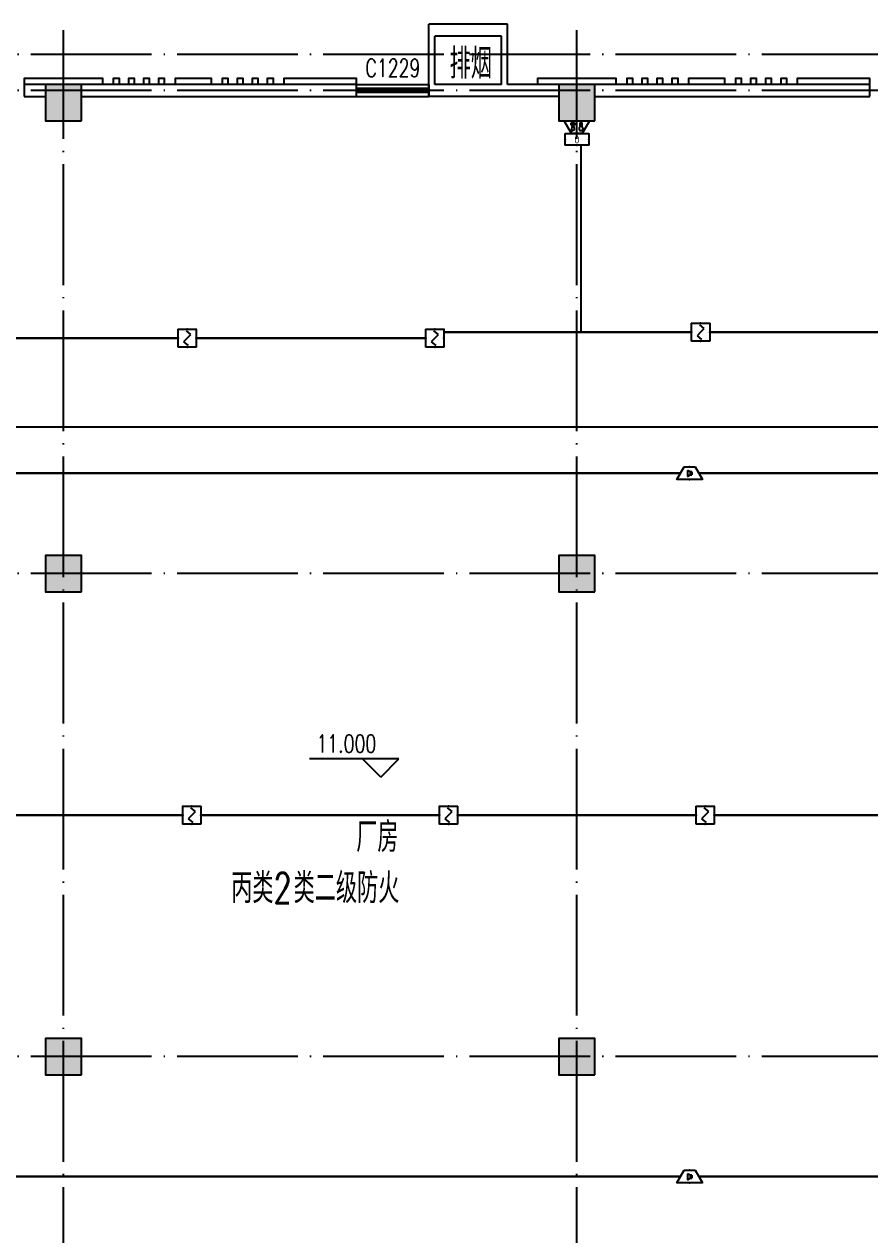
# Model space of a CAD drawing. Extents: x -124594 to 516503, y -3148 to 203159.
# Drawn here: x 201608 to 215608, y 23189 to 43239 of the extents above; entities that cross this region are included whole.
import ezdxf
from ezdxf.enums import TextEntityAlignment as Align

# ---------------------------------------------------------------- set-up
doc = ezdxf.new("R2010")
doc.units = 0
doc.header["$LTSCALE"] = 1000
doc.header["$MEASUREMENT"] = 0
doc.linetypes.add('DOTE', pattern=[2.42, 2, -0.2, 0.02, -0.2])
for name, color, linetype in [('COLUMN', 9, 'Continuous'), ('EQUIP-消防', 3, 'Continuous'), ('J-ANNO-标高标注', 144, 'Continuous'), ('J-AXIS-轴线', 1, 'DOTE'), ('J-DOOR-窗', 8, 'Continuous'), ('J-WALL-墙体', 2, 'Continuous'), ('PUB_HATCH', 8, 'Continuous'), ('PUB_TEXT', 7, 'Continuous'), ('WINDOW_TEXT', 7, 'Continuous'), ('WIRE-消防', 222, 'Continuous'), ('WIRE-消防广播', 4, 'TG_BC'), ('WIRE-消防电话', 4, 'TG_F'), ('装饰柱', 7, 'Continuous')]:
    doc.layers.add(name, color=color, linetype=linetype)
doc.layers.add('建筑底图', color=8, linetype='Continuous', lineweight=5)
doc.styles.add('_TCH_DIM', font='SIMPLEX', dxfattribs={"bigfont": 'GBCBIG'})
doc.styles.add('_TCH_WINDOW', font='SIMPLEX', dxfattribs={"height": 3.5, "bigfont": 'GBCBIG'})
doc.styles.add('_TEL_ATTDEF', font='GBENOR', dxfattribs={"width": 0.8, "height": 3, "bigfont": 'GBCBIG'})
doc.styles.add('HZ', font='simplex.shx', dxfattribs={"width": 0.7, "bigfont": 'hztxt.shx'})
doc.styles.get("Standard").update_dxf_attribs({"font": 'gbenor.shx', "bigfont": 'gbcbig.shx'})
doc.styles.add('TG_LINETYPE', font='SIMPLEX', dxfattribs={"width": 0.8, "height": 3, "bigfont": 'HZTXT'})
doc.linetypes.add('TG_BC', pattern='A,2,-0.85,["BC",TG_LINETYPE,S=0.1,R=0,X=-0.65,Y=-0.15],0', length=2.85)
doc.linetypes.add('TG_F', pattern='A,2,-0.4,["F",TG_LINETYPE,S=0.1,R=0,X=-0.28,Y=-0.15],0', length=2.4)

# ---------------------------------------------------------------- blocks, each defined once
blk = doc.blocks.new('$TCHSYS$WIN2D')
for p, q in [((-0.5, 0.5), (0.5, 0.5)), ((-0.5, 0.5), (-0.5, -0.5)), ((0.5, 0.5), (0.5, -0.5)), ((0.5, 0.167), (-0.5, 0.167)), ((0.5, -0.167), (-0.5, -0.167)), ((-0.5, -0.5), (0.5, -0.5))]:
    blk.add_line(p, q)
blk = doc.blocks.new('_FZH')
blk.add_lwpolyline([(-0.5, -0.5), (0.5, -0.5), (0.5, 0.5), (-0.5, 0.5)], close=True)
at = {"layer": 'PUB_HATCH'}
blk.add_solid([(-0.5, -0.5), (0.5, -0.5), (-0.5, 0.5), (0.5, 0.5)], dxfattribs=at)
blk = doc.blocks.new('GWEEDA')
at = {"layer": 'J-ANNO-标高标注', "color": 8}
for p, q in [((207811, 107721.1), (206333, 107721.1)), ((207511, 107421.1), (207211, 107721.1)), ((207511, 107421.1), (207811, 107721.1))]:
    blk.add_line(p, q, dxfattribs=at)
at = {"layer": 'J-AXIS-轴线', "color": 8}
for p, q in [((202258.3, 93790.8), (202258.3, 119790.8)), ((210758.3, 93790.8), (210758.3, 119790.8)), ((232758.3, 119390.8), (184258.3, 119390.8)), ((232758.3, 118790.8), (184258.3, 118790.8)), ((232758.3, 110790.8), (184258.3, 110790.8)), ((232758.3, 102790.8), (184258.3, 102790.8))]:
    blk.add_line(p, q, dxfattribs=at)
at = {"layer": 'J-WALL-墙体', "color": 8}
for p, q in [((208308.3, 118890.8), (208308.3, 119890.8)), ((209608.3, 119890.8), (208308.3, 119890.8)), ((209608.3, 118890.8), (209608.3, 119890.8)), ((208408.3, 118890.8), (208408.3, 119690.8)), ((209508.3, 119690.8), (208408.3, 119690.8)), ((209508.3, 118890.8), (209508.3, 119690.8)), ((201958.3, 118890.8), (201608.3, 118890.8)), ((201608.3, 118890.8), (201608.3, 118690.8)), ((207108.3, 118890.8), (202558.3, 118890.8)), ((207108.3, 118690.8), (207108.3, 118890.8)), ((208308.3, 118890.8), (208308.3, 118690.8)), ((209508.3, 118890.8), (208408.3, 118890.8)), ((210458.3, 118890.8), (209608.3, 118890.8)), ((215608.3, 118890.8), (211058.3, 118890.8)), ((215608.3, 118690.8), (215608.3, 118890.8)), ((201608.3, 118690.8), (201958.3, 118690.8)), ((202558.3, 118690.8), (207108.3, 118690.8)), ((209508.3, 118690.8), (208308.3, 118690.8)), ((210458.3, 118690.8), (209508.3, 118690.8)), ((211058.3, 118690.8), (215608.3, 118690.8))]:
    blk.add_line(p, q, dxfattribs=at)
at = {"layer": '装饰柱', "color": 8}
for points in [[(202908.3, 118890.8), (202908.3, 118990.8), (201608.3, 118990.8), (201608.3, 118890.8)], [(203183.3, 118890.8), (203183.3, 118990.8), (203083.3, 118990.8), (203083.3, 118890.8)], [(203433.3, 118890.8), (203433.3, 118990.8), (203333.3, 118990.8), (203333.3, 118890.8)], [(203683.3, 118890.8), (203683.3, 118990.8), (203583.3, 118990.8), (203583.3, 118890.8)], [(203933.3, 118890.8), (203933.3, 118990.8), (203833.3, 118990.8), (203833.3, 118890.8)], [(204708.3, 118890.8), (204708.3, 118990.8), (204108.3, 118990.8), (204108.3, 118890.8)], [(204983.3, 118890.8), (204983.3, 118990.8), (204883.3, 118990.8), (204883.3, 118890.8)], [(205233.3, 118890.8), (205233.3, 118990.8), (205133.3, 118990.8), (205133.3, 118890.8)], [(205483.3, 118890.8), (205483.3, 118990.8), (205383.3, 118990.8), (205383.3, 118890.8)], [(205733.3, 118890.8), (205733.3, 118990.8), (205633.3, 118990.8), (205633.3, 118890.8)], [(207108.3, 118890.8), (207108.3, 118990.8), (205908.3, 118990.8), (205908.3, 118890.8)], [(211408.3, 118890.8), (211408.3, 118990.8), (210108.3, 118990.8), (210108.3, 118890.8)], [(211683.3, 118890.8), (211683.3, 118990.8), (211583.3, 118990.8), (211583.3, 118890.8)], [(211933.3, 118890.8), (211933.3, 118990.8), (211833.3, 118990.8), (211833.3, 118890.8)], [(212183.3, 118890.8), (212183.3, 118990.8), (212083.3, 118990.8), (212083.3, 118890.8)], [(212433.3, 118890.8), (212433.3, 118990.8), (212333.3, 118990.8), (212333.3, 118890.8)], [(213208.3, 118890.8), (213208.3, 118990.8), (212608.3, 118990.8), (212608.3, 118890.8)], [(213483.3, 118890.8), (213483.3, 118990.8), (213383.3, 118990.8), (213383.3, 118890.8)], [(213733.3, 118890.8), (213733.3, 118990.8), (213633.3, 118990.8), (213633.3, 118890.8)], [(213983.3, 118890.8), (213983.3, 118990.8), (213883.3, 118990.8), (213883.3, 118890.8)], [(214233.3, 118890.8), (214233.3, 118990.8), (214133.3, 118990.8), (214133.3, 118890.8)], [(215608.3, 118890.8), (215608.3, 118990.8), (214408.3, 118990.8), (214408.3, 118890.8)]]:
    blk.add_lwpolyline(points, dxfattribs=at)
at = {"layer": 'COLUMN', "color": 8, "xscale": 600, "yscale": 600, "zscale": 600, "rotation": 90}
for p in [(202258.3, 118590.8), (210758.3, 118590.8), (202258.3, 110790.8), (210758.3, 110790.8), (202258.3, 102790.8), (210758.3, 102790.8)]:
    blk.add_blockref('_FZH', p, dxfattribs=at)
at = {"layer": 'J-DOOR-窗', "color": 8}
ref = blk.add_blockref('$TCHSYS$WIN2D', (207708.3, 118790.8), dxfattribs=dict(at, xscale=-1200, yscale=200, zscale=200, rotation=180))
ref.add_attrib('A', 'C1229', (207258.3, 119017), dxfattribs={"layer": 'WINDOW_TEXT', "color": 8, "height": 297.5, "style": '_TCH_WINDOW', "width": 0.705882})
at = {"layer": 'J-ANNO-标高标注', "color": 7, "style": '_TCH_DIM', "width": 0.705882}
blk.add_text('11.000', height=297.5, dxfattribs=at).set_placement((206447, 107826.1))
at = {"layer": 'PUB_TEXT', "color": 8, "style": 'HZ', "width": 0.7}
for s, p in [('排烟', (208651.5, 118987.5)), ('厂房', (207105.3, 106177.4)), ('丙类', (205035.8, 105333.2)), ('类二级防火', (206069.1, 105333.2)), ('2', (205735.8, 105333.2))]:
    blk.add_text(s, height=500, dxfattribs=at).set_placement(p)
blk = doc.blocks.new('$Equip$00002649')
for p, q in [((-0.5, 0.5), (-0.5, -0.5)), ((0.5, 0.5), (-0.5, 0.5)), ((-0.2, 0.2), (0.05, 0.4)), ((0, 0), (-0.2, 0.2)), ((0, 0), (0.2, -0.2)), ((0.5, -0.5), (0.5, 0.5)), ((-0.5, -0.5), (0.5, -0.5)), ((0.2, -0.2), (-0.05, -0.4))]:
    blk.add_line(p, q)
at = {"const_width": 0.0667}
blk.add_lwpolyline([(-0.5, 0.5), (0.5, 0.5), (0.5, -0.5), (-0.5, -0.5), (-0.5, 0.5), (0.5, 0.5)], dxfattribs=at)
for p in [(-0.5, 0), (0, 0.5), (0.5, 0), (0, -0.5)]:
    blk.add_point(p)
at = {"color": 7, "flags": 1}
for tag, height, p in [('A', 0.00002, (0, 0)), ('B', 0.4, (0.762, -0.208))]:
    blk.add_attdef(tag, text='', height=height, dxfattribs=at).set_placement(p, align=Align.MIDDLE_CENTER)
blk = doc.blocks.new('$equip$00002679')
for p, q in [((-0.3, 0.699), (-0.703, 0)), ((0.3, 0.699), (-0.3, 0.699)), ((0.3, 0.699), (-0.3, 0.699)), ((0, 0.699), (0, 0)), ((0.703, 0), (0.3, 0.699)), ((-0.703, 0), (0.703, 0)), ((-0.264, 0.249), (-0.304, 0.569)), ((-0.304, 0.569), (-0.128, 0.489)), ((-0.304, 0.249), (-0.304, 0.113)), ((-0.128, 0.249), (-0.304, 0.249)), ((-0.304, 0.113), (-0.128, 0.113)), ((-0.128, 0.489), (-0.168, 0.249)), ((-0.128, 0.113), (-0.128, 0.249)), ((0.174, 0.11), (0.174, 0.338)), ((0.294, 0.11), (0.174, 0.11)), ((0.294, 0.338), (0.294, 0.11))]:
    blk.add_line(p, q)
at = {"const_width": 0.0667}
for points in [[(-0.299, 0.699), (0.301, 0.699), (0.703, 0), (-0.702, 0), (-0.299, 0.699), (0.301, 0.699)], [(-0.3, 0.699), (0.3, 0.699), (0.703, 0), (-0.703, 0), (-0.3, 0.699), (0.3, 0.699)]]:
    blk.add_lwpolyline(points, dxfattribs=at)
blk.add_circle((0.234, 0.43), 0.111)
for p in [(0, 0.699), (-0.501, 0.349), (0, 0), (0.502, 0.349)]:
    blk.add_point(p)
at = {"color": 7, "flags": 1}
for tag, height, p in [('A', 0.00002, (0, 0)), ('B', 0.4, (0.961, 0.299))]:
    blk.add_attdef(tag, text='', height=height, dxfattribs=at).set_placement(p, align=Align.MIDDLE_CENTER)
blk = doc.blocks.new('$equip$00002786')
for p, q in [((0.65, 0.65), (-0.65, 0.65)), ((-0.65, 0.65), (-0.65, 0)), ((-0.65, 0), (0.65, 0)), ((0.65, 0), (0.65, 0.65))]:
    blk.add_line(p, q)
at = {"const_width": 0.0667}
blk.add_lwpolyline([(-0.65, 0.65), (0.65, 0.65), (0.65, 0), (-0.65, 0), (-0.65, 0.65), (0.65, 0.65)], dxfattribs=at)
for p in [(-0.65, 0.325), (0, 0.65), (0, 0), (0.65, 0.325)]:
    blk.add_point(p)
at = {"color": 7}
blk.add_attdef('$TEXT$', text='', height=0.4, dxfattribs=at).set_placement((0.006, 0.343), align=Align.MIDDLE_CENTER)
at = {"color": 7, "flags": 1}
for tag, p in [('A', (0, 0)), ('B', (0.905, 0.246))]:
    blk.add_attdef(tag, text='', height=0.4, dxfattribs=at).set_placement(p, align=Align.MIDDLE_CENTER)
blk = doc.blocks.new('$equip$00002677')
for p, q in [((-0.3, 0.699), (-0.703, 0)), ((0.3, 0.699), (-0.3, 0.699)), ((0.703, 0), (0.3, 0.699)), ((-0.703, 0), (0.703, 0)), ((-0.117, 0.421), (-0.117, 0.26)), ((-0.117, 0.421), (-0.036, 0.421)), ((-0.036, 0.26), (-0.117, 0.26)), ((-0.036, 0.421), (0.118, 0.503)), ((-0.036, 0.421), (-0.036, 0.26)), ((0.118, 0.173), (-0.036, 0.26)), ((0.118, 0.503), (0.118, 0.173))]:
    blk.add_line(p, q)
at = {"const_width": 0.0667}
blk.add_lwpolyline([(-0.3, 0.699), (0.3, 0.699), (0.703, 0), (-0.703, 0), (-0.3, 0.699), (0.3, 0.699)], dxfattribs=at)
blk.add_lwpolyline([(-0.3, 0.699), (0.3, 0.699), (0.703, 0), (-0.703, 0), (-0.3, 0.699), (0.3, 0.699)], dxfattribs=at)
for p in [(0, 0.699), (-0.501, 0.349), (0, 0), (0.502, 0.349)]:
    blk.add_point(p)
at = {"color": 7, "flags": 1}
for tag, height, p in [('A', 0.00002, (0, 0)), ('B', 0.4, (0.961, 0.299))]:
    blk.add_attdef(tag, text='', height=height, dxfattribs=at).set_placement(p, align=Align.MIDDLE_CENTER)

msp = doc.modelspace()

# ---------------------------------------------------------------- linework, layer by layer
at = {"layer": 'WIRE-消防', "const_width": 35}
for points in [[(210828, 38139), (210828, 41234)], [(210828, 38139), (208558, 38139)], [(212658, 38139), (210828, 38139)], [(216758, 38139), (212958, 38139)], [(204158, 38039), (200058, 38039)], [(208258, 38039), (204458, 38039)], [(204233, 30139), (200283, 30139)], [(208483, 30139), (204533, 30139)], [(212733, 30139), (208783, 30139)], [(216983, 30139), (213033, 30139)]]:
    msp.add_lwpolyline(points, dxfattribs=at)
at = {"layer": 'WIRE-消防广播', "const_width": 35}
for points in [[(212475, 35803), (197776, 35803)], [(222475, 35803), (212776, 35803)], [(212475, 24154), (197776, 24154)], [(222475, 24154), (212776, 24154)]]:
    msp.add_lwpolyline(points, dxfattribs=at)
at = {"layer": 'WIRE-消防电话', "const_width": 35}
msp.add_lwpolyline([(189658, 36566), (225814, 36566)], dxfattribs=at)

# ---------------------------------------------------------------- block references
at = {"layer": 'EQUIP-消防', "xscale": -300, "yscale": 300, "zscale": 300, "rotation": 180}
msp.add_blockref('$equip$00002679', (210758, 41639), dxfattribs=at)
at = {"layer": 'EQUIP-消防'}
ref = msp.add_blockref('$equip$00002786', (210759, 41429), dxfattribs=dict(at, xscale=-300, yscale=300, zscale=300, rotation=180))
ref.add_attrib('$TEXT$', 'O', dxfattribs={"layer": '0', "color": 7, "height": 120, "style": '_TEL_ATTDEF'}).set_placement((210760, 41326), align=Align.MIDDLE_CENTER)
at = {"layer": 'EQUIP-消防', "xscale": -300, "yscale": 300, "zscale": 300}
for name, p in [('$Equip$00002649', (212808, 38139)), ('$Equip$00002649', (204308, 38039)), ('$Equip$00002649', (208408, 38039)), ('$equip$00002677', (212625, 35698)), ('$Equip$00002649', (204383, 30139)), ('$Equip$00002649', (208633, 30139)), ('$Equip$00002649', (212883, 30139)), ('$equip$00002677', (212625, 24049))]:
    msp.add_blockref(name, p, dxfattribs=at)
at = {"layer": '建筑底图'}
msp.add_blockref('GWEEDA', (0, -76652), dxfattribs=at)

doc.saveas('drawing.dxf')
